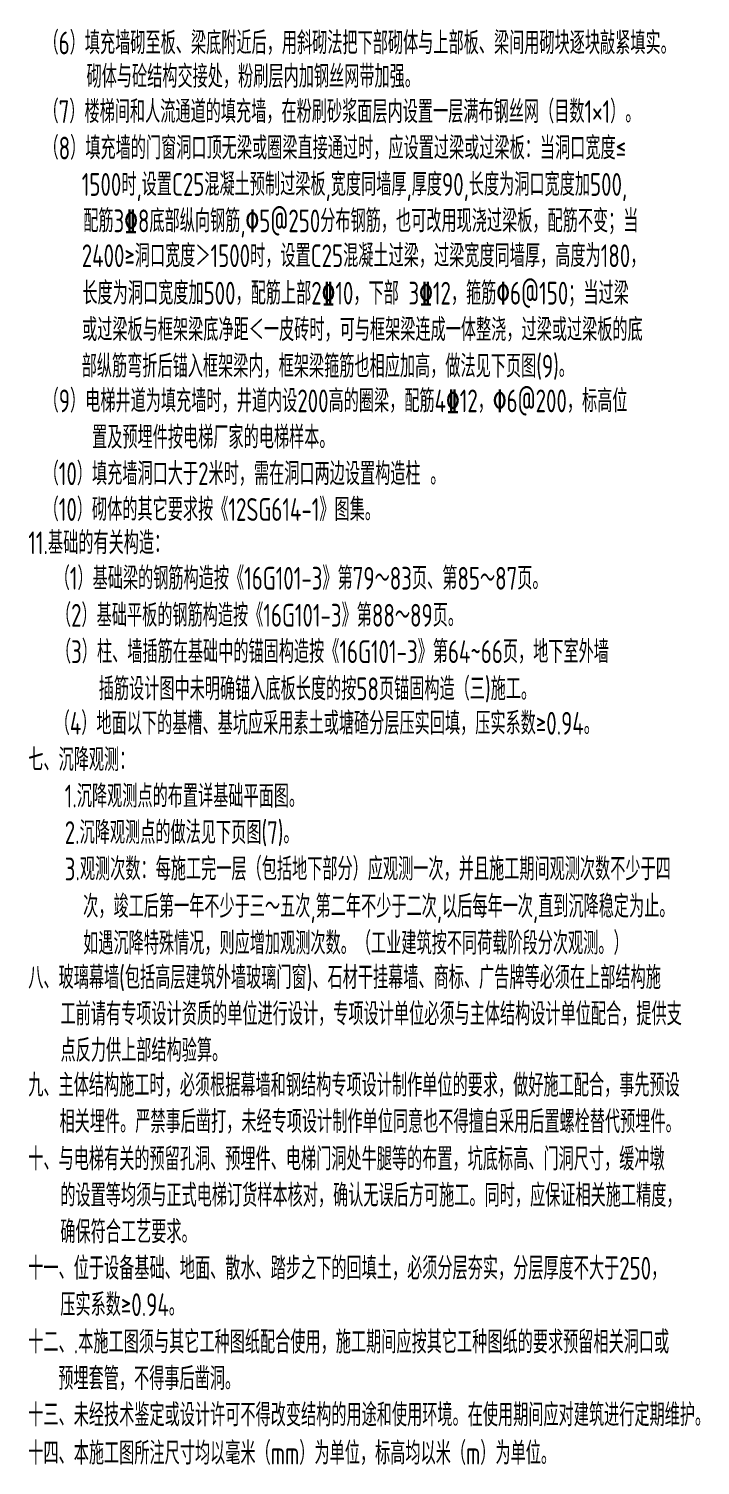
# Model space of a CAD drawing. Extents: x 2303022 to 2899168, y 17226141 to 18257813.
# Drawn here: x 2572438 to 2587172, y 18151575 to 18183124 of the extents above; entities that cross this region are included whole.
import ezdxf

# ---------------------------------------------------------------- set-up
doc = ezdxf.new("R2010")
doc.units = 0
doc.header["$LTSCALE"] = 1000
doc.header["$MEASUREMENT"] = 0
doc.layers.add('文字', color=4, linetype='Continuous')
doc.layers.add('砌体-小孔砖', color=50, linetype='Continuous')
doc.styles.add('TSSD_REIN', font='tssdeng.shx', dxfattribs={"width": 0.7, "bigfont": 'tssdchn.shx'})

msp = doc.modelspace()

# ---------------------------------------------------------------- texts
at = {"layer": '文字', "linetype": 'Continuous', "style": 'TSSD_REIN', "width": 0.7}
for s, p in [('（8）填充墙的门窗洞口顶无梁或圈梁直接通过时，应设置过梁或过梁板：当洞口宽度≤', (2572762.1, 18180253.5)), ('1500时,设置C25混凝土预制过梁板,宽度同墙厚,厚度90,长度为洞口宽度加500,', (2573601, 18179453.5)), ('配筋3\x848底部纵向钢筋,\x825@250分布钢筋，也可改用现浇过梁板，配筋不变；当', (2573633.9, 18178653.5)), ('2400≥洞口宽度＞1500时，设置C25混凝土过梁，过梁宽度同墙厚，高度为180，', (2573601, 18177887.2)), ('长度为洞口宽度加500，配筋上部2\x8410，下部 3\x8412，箍筋\x826@150；当过梁', (2573614.1, 18177065.8)), ('或过梁板与框架梁底净距＜一皮砖时，可与框架梁连成一体整浇，过梁或过梁板的底', (2573607.9, 18176263.3)), ('部纵筋弯折后锚入框架梁内，框架梁箍筋也相应加高，做法见下页图(9)。', (2573598.9, 18175463.3)), ('11.基础的有关构造：', (2572427, 18171583.1)), ('（1）基础梁的钢筋构造按《16G101-3》第79～83页、第85～87页。', (2573007.4, 18170804.4)), ('（2）基础平板的钢筋构造按《16G101-3》第88～89页。', (2573034.4, 18169992.1)), ('（3）柱、墙插筋在基础中的锚固构造按《16G101-3》第64~66页，地下室外墙', (2573034.4, 18169192.1)), ('插筋设计图中未明确锚入底板长度的按58页锚固构造（三)施工。', (2573973.8, 18168375.8)), ('（4）地面以下的基槽、基坑应采用素土或塘碴分层压实回填，压实系数\x930.94。', (2573007.4, 18167620)), ('七、沉降观测：', (2572427, 18166820)), ('1.沉降观测点的布置详基础平面图。', (2573227, 18166020)), ('2.沉降观测点的做法见下页图(7)。', (2573227, 18165220)), ('3.观测次数：每施工完一层（包括地下部分）应观测一次，并且施工期间观测次数不少于四', (2573227, 18164420)), ('次，竣工后第一年不少于三～五次,第二年不少于二次,以后每年一次,直到沉降稳定为止。', (2573631.1, 18163598.6)), ('如遇沉降特殊情况，则应增加观测次数。（工业建筑按不同荷载阶段分次观测。）', (2573631.1, 18162790.5)), ('八、玻璃幕墙(包括高层建筑外墙玻璃门窗)、石材干挂幕墙、商标、广告牌等必须在上部结构施', (2572427, 18162035.5)), (' 工前请有专项设计资质的单位进行设计，专项设计单位必须与主体结构设计单位配合，提供支', (2572922.6, 18161235.5)), (' 点反力供上部结构验算。', (2572922.6, 18160435.5)), ('九、主体结构施工时，必须根据幕墙和钢结构专项设计制作单位的要求，做好施工配合，事先预设', (2572427, 18159671)), (' 相关埋件。严禁事后凿打，未经专项设计制作单位同意也不得擅自采用后置螺栓替代预埋件。', (2572900.1, 18158871)), ('十、与电梯有关的预留孔洞、预埋件、电梯门洞处牛腿等的布置，坑底标高、门洞尺寸，缓冲墩', (2572427, 18158051)), (' 的设置等均须与正式电梯订货样本核对，确认无误后方可施工。同时，应保证相关施工精度，', (2572917.7, 18157251)), (' 确保符合工艺要求。', (2572917.7, 18156451)), ('十一、位于设备基础、地面、散水、踏步之下的回填土，必须分层夯实，分层厚度不大于250，', (2572427, 18155651)), (' 压实系数≥0.94。', (2572917.7, 18154851)), ('十二、.本施工图须与其它工种图纸配合使用，施工期间应按其它工种图纸的要求预留相关洞口或', (2572427, 18154029.8)), (' 预埋套管，不得事后凿洞。', (2572873.1, 18153229.8)), ('十三、未经技术鉴定或设计许可不得改变结构的用途和使用环境。在使用期间应对建筑进行定期维护。', (2572427, 18152430.9)), ('十四、本施工图所注尺寸均以毫米（mm）为单位，标高均以米（m）为单位。', (2572427, 18151590.8))]:
    msp.add_text(s, height=500, dxfattribs=at).set_placement(p)
at = {"layer": '砌体-小孔砖', "color": 3, "linetype": 'Continuous', "style": 'TSSD_REIN', "width": 0.7}
for s, p in [('（6）填充墙砌至板、梁底附近后，用斜砌法把下部砌体与上部板、梁间用砌块逐块敲紧填实。', (2572762.1, 18182562.1)), ('砌体与砼结构交接处，粉刷层内加钢丝网带加强。', (2573706.5, 18181826.1)), ('（7）楼梯间和人流通道的填充墙，在粉刷砂浆面层内设置一层满布钢丝网（目数1×1）。', (2572762.1, 18181053.5)), ('（9）电梯井道为填充墙时，井道内设200高的圈梁，配筋4\x8412，\x826@200，标高位', (2572765.1, 18174700.8)), ('     置及预埋件按电梯厂家的电梯样本。', (2572765.1, 18173900.8)), ('（10）填充墙洞口大于2米时，需在洞口两边设置构造柱 。', (2572765.1, 18173100.8)), ('（10）砌体的其它要求按《12SG614-1》图集。', (2572765.1, 18172315.5))]:
    msp.add_text(s, height=500, dxfattribs=at).set_placement(p)

doc.saveas('drawing.dxf')
